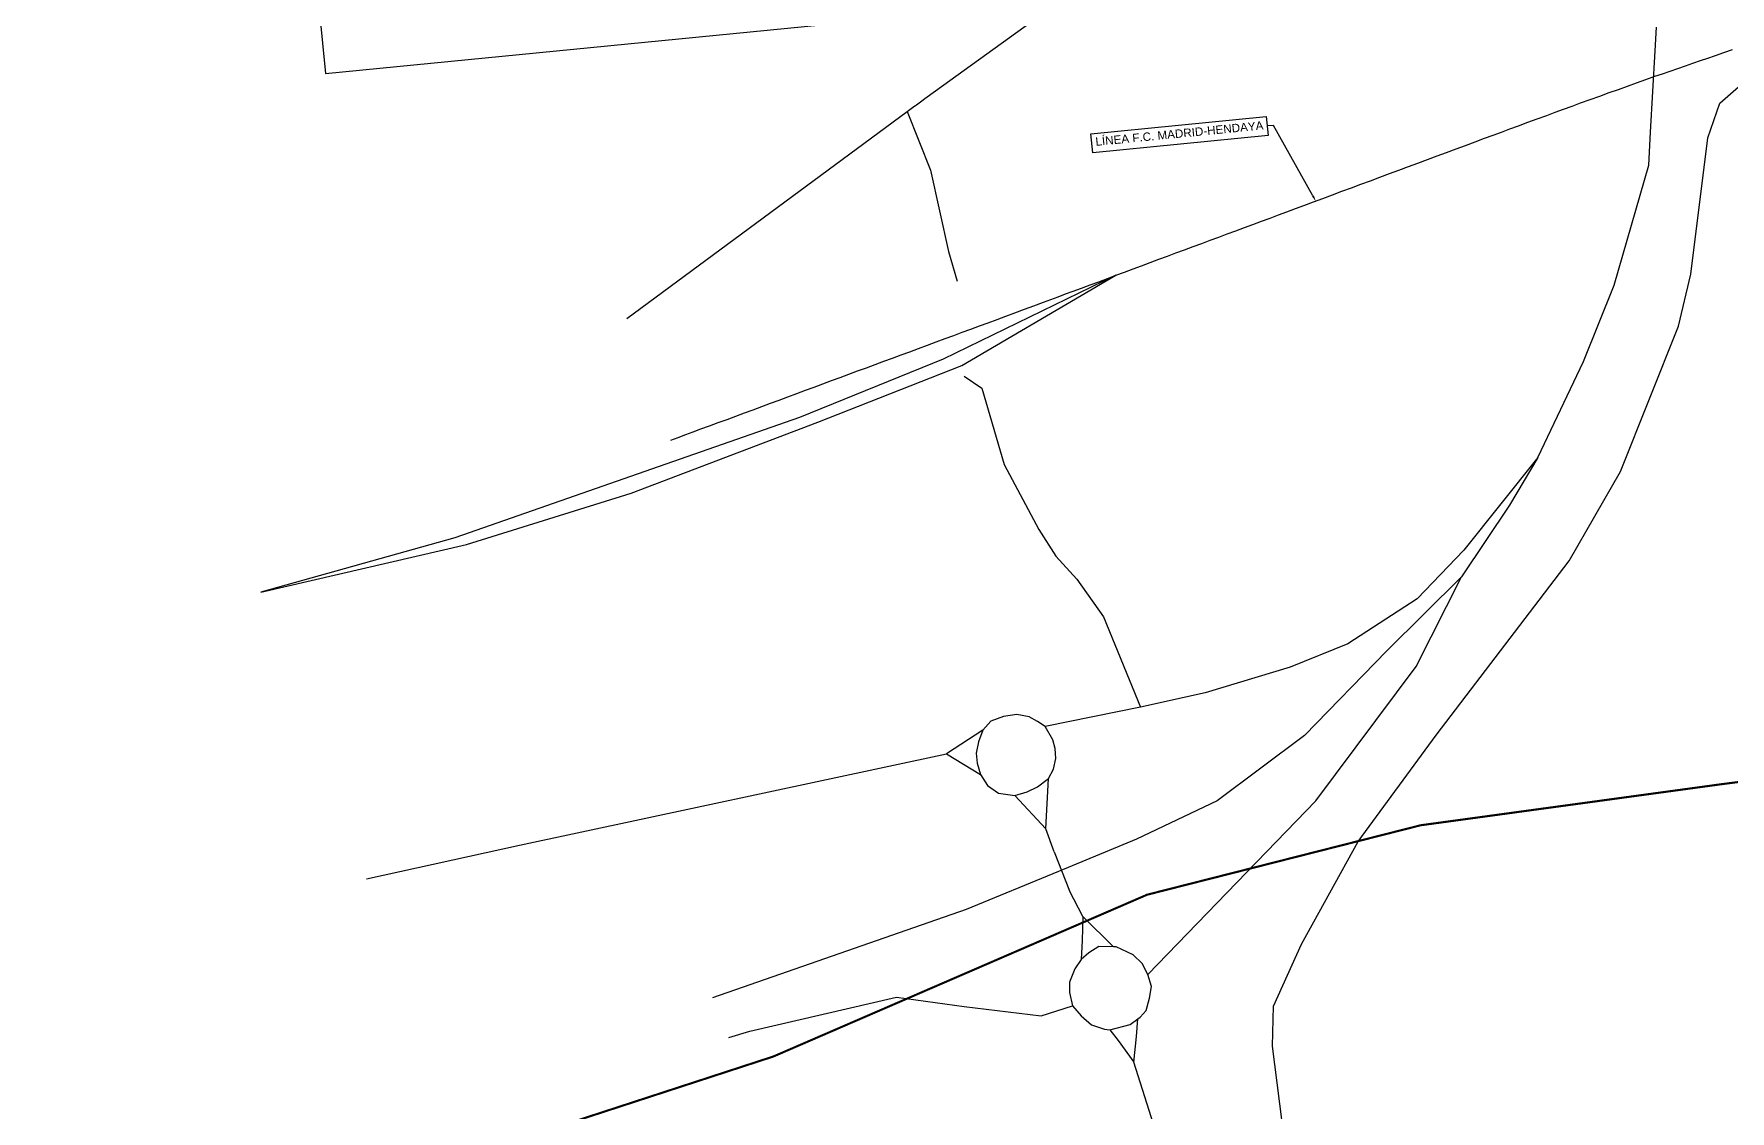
# Model space of a CAD drawing. Header units: metres. Extents: x -4 to 509425, y 7549 to 4732445.
# Drawn here: x 479515 to 480327, y 4718649 to 4719164 of the extents above; entities that cross this region are included whole.
import ezdxf

# ---------------------------------------------------------------- set-up
doc = ezdxf.new("R2010")
doc.units = ezdxf.units.M
doc.header["$LTSCALE"] = 0.01
doc.header["$MEASUREMENT"] = 0
for name, color, linetype in [('-----caminos burgos', 2, 'Continuous'), ('----TREN TAV AVE', 4, 'Continuous'), ('322308300149-PRV-PLA-PT-TRA-220201-XREF_PLANTA_1000$0$C-RAIL-TEXT-FFCC', 7, 'Continuous'), ('322308300149-PRV-PLA-PT-URB-220600-XREF_VIALES_1000$0$C-ROAD-FRAIM-PAR', 1, 'Continuous'), ('_00_LE_BURGOS', 1, 'Continuous'), ('autovias y carreteras CyL', 2, 'Continuous'), ('Ferrovias convencionales CyL', 3, 'Continuous'), ('Lineas electricas aereas', 30, 'Continuous')]:
    doc.layers.add(name, color=color, linetype=linetype)
doc.styles.add('322308300149-PRV-PLA-PT-TRA-220201-XREF_PLANTA_1000$0$TYPSA_Arial_4.0mm', font='arial.ttf', dxfattribs={"height": 4})

msp = doc.modelspace()

# ---------------------------------------------------------------- linework, layer by layer
at = {"layer": '-----caminos burgos'}
for points in [[(480113.277, 4718465.134, 707.475), (480121.222, 4718473.124, 696.206), (480117.892, 4718511.858, 0), (480115.532, 4718588.729, 0), (480113.729, 4718634.737, 0), (480108.052, 4718679.883, 0), (480108.537, 4718699.098, 0), (480121.954, 4718728.757, 0), (480148.974, 4718777.885, 0), (480186.319, 4718828.731, 0), (480249.989, 4718912.111, 0), (480274.623, 4718954.841, 0), (480302.343, 4719024.348, 0), (480308.22, 4719049.371, 0), (480316.36, 4719114.567, 0), (480322.213, 4719131.146, 0), (480342.475, 4719148.849, 0), (480366.806, 4719161.009, 0)], [(479933.166, 4719127.157, 678.737), (479944.4, 4719099.1, 679.284), (479952.9, 4719060.099, 680.357), (479957.023, 4719045.905, 680.09)], [(479960.383, 4719000.515, 681.085), (479968.846, 4718994.674, 682.034), (479979.617, 4718958.155, 684.636), (479996.2, 4718927.099, 687.104), (480004.3, 4718914.399, 688.515), (480014.4, 4718903.299, 689.645), (480027.1, 4718885.3, 691.481), (480044.768, 4718842.068, 691.762)], [(479847.884, 4718683.959, 702.147), (479857.923, 4718687.139, 702.953), (479928.047, 4718703.322, 698.679), (479960.412, 4718698.827, 696.417), (479997.272, 4718694.331, 697.042), (480012.291, 4718699.149, 696.206)]]:
    msp.add_polyline3d(points, dxfattribs=at)
at = {"layer": '----TREN TAV AVE'}
for points in [[(480033.087, 4719048.757, 680.674), (480037.174, 4719050.287, 680.683), (480041.262, 4719051.817, 680.657), (480045.349, 4719053.347, 680.674), (480049.465, 4719054.876, 680.722), (480053.581, 4719056.405, 680.675), (480057.696, 4719057.934, 680.674), (480061.812, 4719059.463, 680.684), (480065.928, 4719060.991, 680.644), (480070.044, 4719062.52, 680.632), (480074.16, 4719064.049, 680.643), (480078.24, 4719065.548, 680.67), (480082.32, 4719067.047, 680.691), (480086.4, 4719068.546, 680.695), (480090.48, 4719070.046, 680.697), (480094.573, 4719071.567, 680.631), (480098.667, 4719073.088, 680.685), (480102.76, 4719074.609, 680.688), (480106.853, 4719076.13, 680.64), (480110.91, 4719077.647, 680.682), (480114.966, 4719079.163, 680.726), (480119.022, 4719080.679, 680.723), (480123.078, 4719082.195, 680.718), (480127.627, 4719083.885, 680.726), (480132.176, 4719085.575, 680.717), (480136.725, 4719087.265, 680.711), (480141.274, 4719088.954, 680.72), (480145.823, 4719090.644, 680.708), (480150.373, 4719092.334, 680.678), (480154.922, 4719094.023, 680.683), (480159.471, 4719095.713, 680.698), (480164.02, 4719097.403, 680.704), (480168.569, 4719099.093, 680.745), (480173.118, 4719100.782, 680.704), (480177.668, 4719102.472, 680.65), (480182.217, 4719104.162, 680.725), (480186.766, 4719105.851, 680.738), (480191.315, 4719107.541, 680.779), (480195.864, 4719109.231, 680.845), (480200.413, 4719110.921, 680.77), (480204.962, 4719112.61, 680.801), (480209.512, 4719114.3, 680.836), (480213.575, 4719115.801, 680.783), (480217.639, 4719117.302, 680.777), (480221.703, 4719118.802, 680.808), (480225.767, 4719120.303, 680.817), (480230.274, 4719121.963, 680.773), (480234.781, 4719123.624, 680.843), (480239.288, 4719125.284, 680.793), (480243.331, 4719126.772, 680.752), (480247.375, 4719128.259, 680.842), (480251.419, 4719129.746, 680.89), (480255.462, 4719131.234, 680.831), (480260.046, 4719132.878, 680.84), (480264.63, 4719134.523, 680.889), (480269.214, 4719136.168, 680.719), (480273.581, 4719137.729, 680.434), (480277.949, 4719139.291, 680.305), (480282.316, 4719140.852, 680.268), (480286.684, 4719142.414, 680.28), (480291.051, 4719143.976, 680.269), (480294.696, 4719145.225, 680.309), (480298.341, 4719146.475, 680.313), (480301.985, 4719147.724, 680.323), (480305.63, 4719148.974, 680.326), (480309.22, 4719150.228, 680.354), (480312.81, 4719151.482, 680.728), (480316.4, 4719152.736, 680.915), (480319.99, 4719153.991, 680.924), (480324.096, 4719155.378, 680.972), (480328.202, 4719156.766, 680.951)], [(480033.087, 4719048.757, 680.674), (479950.317, 4719008.576, 680.64), (479881.559, 4718980.668, 680.749), (479716.618, 4718923.13, 681.088), (479623.739, 4718897.198, 681.463)], [(479623.739, 4718897.198, 681.463), (479722.296, 4718919.951, 681.355), (479801.001, 4718944.509, 681.08), (479890.346, 4718978.526, 680.882), (479959.399, 4719005.628, 680.934), (480033.087, 4719048.757, 680.674)], [(479819.972, 4718969.864, 680.921), (479823.577, 4718971.203, 680.854), (479827.183, 4718972.542, 680.853), (479830.788, 4718973.881, 680.847), (479834.393, 4718975.22, 680.793), (479838.575, 4718976.755, 680.763), (479842.757, 4718978.29, 680.798), (479846.938, 4718979.825, 680.776), (479851.12, 4718981.36, 680.813), (479855.262, 4718982.895, 680.82), (479859.404, 4718984.43, 680.789), (479863.546, 4718985.965, 680.778), (479867.688, 4718987.501, 680.797), (479871.899, 4718989.061, 680.765), (479876.111, 4718990.622, 680.682), (479880.322, 4718992.182, 680.664), (479884.533, 4718993.743, 680.817), (479888.66, 4718995.276, 680.767), (479892.787, 4718996.809, 680.77), (479896.914, 4718998.342, 680.769), (479901.041, 4718999.875, 680.784), (479905.249, 4719001.429, 680.78), (479909.457, 4719002.983, 680.724), (479913.666, 4719004.537, 680.735), (479917.874, 4719006.091, 680.697), (479922.008, 4719007.622, 680.702), (479926.142, 4719009.152, 680.739), (479930.276, 4719010.682, 680.802), (479934.409, 4719012.212, 680.723), (479938.638, 4719013.773, 680.656), (479942.868, 4719015.334, 680.625), (479947.097, 4719016.895, 680.599), (479951.326, 4719018.456, 680.602), (479955.436, 4719019.968, 680.669), (479959.547, 4719021.479, 680.65), (479963.657, 4719022.991, 680.631), (479967.768, 4719024.503, 680.622), (479971.995, 4719026.076, 680.651), (479976.223, 4719027.649, 680.679), (479980.45, 4719029.222, 680.667), (479984.677, 4719030.795, 680.72), (479989.252, 4719032.498, 680.735), (479993.828, 4719034.202, 680.616), (479998.403, 4719035.906, 680.649), (480001.941, 4719037.215, 680.685), (480005.48, 4719038.524, 680.683), (480009.018, 4719039.833, 680.7), (480012.556, 4719041.142, 680.634), (480016.667, 4719042.663, 680.652), (480020.778, 4719044.185, 680.699), (480024.889, 4719045.706, 680.698), (480029, 4719047.227, 680.697), (480033.087, 4719048.757, 680.674)]]:
    msp.add_polyline3d(points, dxfattribs=at)
at = {"layer": '322308300149-PRV-PLA-PT-TRA-220201-XREF_PLANTA_1000$0$C-RAIL-TEXT-FFCC', "color": 3}
msp.add_solid([(480127.783, 4719086.995), (480128.811, 4719084.133), (480126.91, 4719086.507)], dxfattribs=at)
msp.add_solid([(480127.783, 4719086.995), (480128.811, 4719084.133), (480126.91, 4719086.507)], dxfattribs=at)
at = {"layer": '322308300149-PRV-PLA-PT-URB-220600-XREF_VIALES_1000$0$C-ROAD-FRAIM-PAR', "lineweight": -3, "flags": 128}
msp.add_lwpolyline([(479654.705, 4719145.25), (480401.106, 4719218.639), (480376.643, 4719467.439), (479630.242, 4719394.05), (479654.705, 4719145.25)], dxfattribs=at)
at = {"layer": '_00_LE_BURGOS', "color": 2, "linetype": 'Continuous', "const_width": 1}
msp.add_lwpolyline([(478733.4, 4717693.2), (478942.564, 4717909.984), (479074.7, 4718046.899), (479230.328, 4718210.365), (479400.765, 4718382.914), (479552.285, 4718540.544), (479701.769, 4718620.377), (479869.174, 4718674.957), (480047.985, 4718752.347), (480178.939, 4718785.585), (480323.4, 4718805.299), (480556.4, 4718835.2), (480783.9, 4718866.199), (481006.391, 4718899.794), (481224.3, 4718926.9), (481437.2, 4718957.499), (481597.8, 4718941.799), (481766.078, 4718929.368)], dxfattribs=at)
msp.add_lwpolyline([(478733.4, 4717693.2), (478942.564, 4717909.984), (479074.7, 4718046.899), (479230.328, 4718210.365), (479400.765, 4718382.914), (479552.285, 4718540.544), (479701.769, 4718620.377), (479869.174, 4718674.957), (480047.985, 4718752.347), (480178.939, 4718785.585), (480323.4, 4718805.299), (480556.4, 4718835.2), (480783.9, 4718866.199), (481006.391, 4718899.794), (481224.3, 4718926.9), (481437.2, 4718957.499), (481597.8, 4718941.799), (481766.078, 4718929.368)], dxfattribs=at)
at = {"layer": 'autovias y carreteras CyL', "elevation": 694.652}
msp.add_lwpolyline([(480003.552, 4718772.801), (480010.917, 4718754.291)], dxfattribs=at)
msp.add_lwpolyline([(480003.552, 4718772.801), (480010.917, 4718754.291)], dxfattribs=at)
at = {"layer": 'autovias y carreteras CyL'}
for points in [[(479942.685, 4719134.085, 678.685), (480157.5, 4719289.099, 678.463), (480215.5, 4719336.899, 678.217), (480262.987, 4719367.879, 678.103), (480304.766, 4719400.109, 677.981), (480329.78, 4719455.973, 677.475), (480370.708, 4719517.849, 677.84), (480401.304, 4719558.015, 678.53), (480448.033, 4719599.975, 680.242), (480488.087, 4719634.307, 680.633), (480566.287, 4719670.546, 680.976), (480742.943, 4719750.448, 680.412)], [(479942.685, 4719134.085, 678.685), (480157.5, 4719289.099, 678.463), (480215.5, 4719336.899, 678.217), (480262.987, 4719367.879, 678.103), (480304.766, 4719400.109, 677.981), (480329.78, 4719455.973, 677.475), (480370.708, 4719517.849, 677.84), (480401.304, 4719558.015, 678.53), (480448.033, 4719599.975, 680.242), (480488.087, 4719634.307, 680.633), (480566.287, 4719670.546, 680.976), (480742.943, 4719750.448, 680.412)], [(480289, 4719117.299, 688.137), (480291.15, 4719156.13, 687.671), (480291.783, 4719167.501, 687.534)], [(480289, 4719117.299, 688.137), (480291.15, 4719156.13, 687.671), (480291.783, 4719167.501, 687.534)], [(479936.361, 4719129.489, 678.708), (479937.114, 4719130.039, 678.704), (479937.588, 4719130.385, 678.702), (479940.121, 4719132.223, 678.689), (479941.669, 4719133.347, 678.681), (479942.685, 4719134.085, 678.676)], [(479936.361, 4719129.489, 678.708), (479937.114, 4719130.039, 678.704), (479937.588, 4719130.385, 678.702), (479940.121, 4719132.223, 678.689), (479941.669, 4719133.347, 678.681), (479942.685, 4719134.085, 678.676)], [(479799.047, 4719028.125, 679.263), (479933.166, 4719127.157, 678.737)], [(479799.047, 4719028.125, 679.263), (479933.166, 4719127.157, 678.737)], [(479933.166, 4719127.157, 678.737), (479936.361, 4719129.489, 678.708)], [(479933.166, 4719127.157, 678.737), (479936.361, 4719129.489, 678.708)], [(480235.004, 4718961.626, 689.568), (480256.933, 4719007.507, 690.019), (480271.547, 4719044.042, 689.467), (480288.1, 4719101.399, 688.815), (480289, 4719117.299, 688.085)], [(480235.004, 4718961.626, 689.568), (480256.933, 4719007.507, 690.019), (480271.547, 4719044.042, 689.467), (480288.1, 4719101.399, 688.815), (480289, 4719117.299, 688.085)], [(480235.004, 4718961.626, 689.568), (480199.559, 4718917.18, 689.738), (480177.238, 4718893.878, 0), (480144.116, 4718872.355, 0), (480116.508, 4718861.297, 691.564), (480075.832, 4718848.967, 691.283), (480044.768, 4718842.068, 691.74)], [(480235.004, 4718961.626, 689.568), (480199.559, 4718917.18, 689.738), (480177.238, 4718893.878, 0), (480144.116, 4718872.355, 0), (480116.508, 4718861.297, 691.564), (480075.832, 4718848.967, 691.283), (480044.768, 4718842.068, 691.74)], [(480235.004, 4718961.626, 689.568), (480221.392, 4718938.736, 689.749), (480198.556, 4718904.517, 690.197)], [(480235.004, 4718961.626, 689.568), (480221.392, 4718938.736, 689.749), (480198.556, 4718904.517, 690.197)], [(480198.556, 4718904.517, 690.197), (480162.755, 4718869.082, 694.679), (480123.379, 4718828.489, 697.079), (480081.567, 4718797.231, 698.784), (480043.003, 4718778.964, 699.819), (480005.641, 4718763.536, 694.891)], [(480198.556, 4718904.517, 690.197), (480162.755, 4718869.082, 694.679), (480123.379, 4718828.489, 697.079), (480081.567, 4718797.231, 698.784), (480043.003, 4718778.964, 699.819), (480005.641, 4718763.536, 694.891)], [(480048.311, 4718714.098, 696.813), (480128.756, 4718797.337, 697.137), (480176.8, 4718861.582, 696.723), (480198.556, 4718904.517, 690.197)], [(480048.311, 4718714.098, 696.813), (480128.756, 4718797.337, 697.137), (480176.8, 4718861.582, 696.723), (480198.556, 4718904.517, 690.197)], [(479999.264, 4718832.864, 691.966), (479995.615, 4718835.313, 0), (479991.509, 4718837.436, 0), (479985.653, 4718838.635, 0), (479979.199, 4718837.671, 0), (479973.266, 4718835.341, 0), (479969.383, 4718831.094, 692.442)], [(479999.264, 4718832.864, 691.966), (479995.615, 4718835.313, 0), (479991.509, 4718837.436, 0), (479985.653, 4718838.635, 0), (479979.199, 4718837.671, 0), (479973.266, 4718835.341, 0), (479969.383, 4718831.094, 692.442)], [(480044.768, 4718842.068, 691.74), (479999.264, 4718832.864, 691.966)], [(480044.768, 4718842.068, 691.74), (479999.264, 4718832.864, 691.966)], [(479969.383, 4718831.094, 692.442), (479951.973, 4718819.755, 692.343)], [(479969.383, 4718831.094, 692.442), (479951.973, 4718819.755, 692.343)], [(479969.383, 4718831.094, 692.442), (479967.23, 4718825.477, 0), (479966.207, 4718820.076, 693.09), (479966.596, 4718815.325, 0), (479968.193, 4718809.916, 693.369)], [(479969.383, 4718831.094, 692.442), (479967.23, 4718825.477, 0), (479966.207, 4718820.076, 693.09), (479966.596, 4718815.325, 0), (479968.193, 4718809.916, 693.369)], [(480000.777, 4718807.893, 693.684), (480003.156, 4718812.399, 693.566), (480004.246, 4718817.491, 0), (480004.045, 4718822.369, 693.498), (480002.954, 4718826.466, 0), (479999.264, 4718832.864, 691.966)], [(480000.777, 4718807.893, 693.684), (480003.156, 4718812.399, 693.566), (480004.246, 4718817.491, 0), (480004.045, 4718822.369, 693.498), (480002.954, 4718826.466, 0), (479999.264, 4718832.864, 691.966)], [(479674.412, 4718759.898, 689.657), (479747.561, 4718776.073, 690.947), (479951.973, 4718819.755, 692.343)], [(479674.412, 4718759.898, 689.657), (479747.561, 4718776.073, 690.947), (479951.973, 4718819.755, 692.343)], [(479951.973, 4718819.755, 692.343), (479968.193, 4718809.916, 693.369)], [(479951.973, 4718819.755, 692.343), (479968.193, 4718809.916, 693.369)], [(479968.193, 4718809.916, 693.369), (479971.605, 4718804.611, 693.573), (479976.876, 4718800.883, 0), (479984.627, 4718799.787, 446.716)], [(479968.193, 4718809.916, 693.369), (479971.605, 4718804.611, 693.573), (479976.876, 4718800.883, 0), (479984.627, 4718799.787, 446.716)], [(479984.627, 4718799.787, 446.716), (479990.545, 4718801.517, 0), (479995.552, 4718803.905, 693.725), (480000.777, 4718807.893, 693.684)], [(479984.627, 4718799.787, 446.716), (479990.545, 4718801.517, 0), (479995.552, 4718803.905, 693.725), (480000.777, 4718807.893, 693.684)], [(479999.472, 4718783.949, 694.151), (480000.777, 4718807.893, 693.729)], [(479999.472, 4718783.949, 694.151), (480000.777, 4718807.893, 693.729)], [(479984.627, 4718799.787, 446.716), (479999.472, 4718783.949, 694.151)], [(479984.627, 4718799.787, 446.716), (479999.472, 4718783.949, 694.151)], [(480003.552, 4718772.801, 694.652), (479999.472, 4718783.949, 694.151)], [(480003.552, 4718772.801, 694.652), (479999.472, 4718783.949, 694.151)], [(480005.641, 4718763.536, 694.652), (479961.409, 4718745.271, 701.543), (479840.067, 4718703.014, 699.988)], [(480005.641, 4718763.536, 694.652), (479961.409, 4718745.271, 701.543), (479840.067, 4718703.014, 699.988)], [(480017.252, 4718742.008, 695.26), (480010.917, 4718754.291, 694.652)], [(480017.252, 4718742.008, 695.26), (480010.917, 4718754.291, 694.652)], [(480017.252, 4718742.008, 695.26), (480017.004, 4718730.508, 695.508), (480016.386, 4718721.338, 695.664)], [(480017.252, 4718742.008, 695.26), (480017.004, 4718730.508, 695.508), (480016.386, 4718721.338, 695.664)], [(480031.867, 4718727.481, 113.873), (480017.252, 4718742.008, 695.26)], [(480031.867, 4718727.481, 113.873), (480017.252, 4718742.008, 695.26)], [(480031.867, 4718727.481, 113.873), (480024.898, 4718727.501, 696.051), (480020.105, 4718724.603, 0), (480016.386, 4718721.338, 695.664)], [(480031.867, 4718727.481, 113.873), (480024.898, 4718727.501, 696.051), (480020.105, 4718724.603, 0), (480016.386, 4718721.338, 695.664)], [(480048.311, 4718714.098, 696.72), (480045.679, 4718719.361, 0), (480041.328, 4718723.595, 696.739), (480033.23, 4718727.477, 0), (480031.867, 4718727.481, 113.873)], [(480048.311, 4718714.098, 696.72), (480045.679, 4718719.361, 0), (480041.328, 4718723.595, 696.739), (480033.23, 4718727.477, 0), (480031.867, 4718727.481, 113.873)], [(480016.386, 4718721.338, 695.664), (480013.417, 4718716.907, 695.846), (480010.818, 4718710.436, 0), (480010.858, 4718705.632, 696.181), (480012.291, 4718699.149, 696.206)], [(480016.386, 4718721.338, 695.664), (480013.417, 4718716.907, 695.846), (480010.818, 4718710.436, 0), (480010.858, 4718705.632, 696.181), (480012.291, 4718699.149, 696.206)], [(480043.58, 4718693.014, 539.526), (480044.637, 4718693.816, 696.716), (480047.496, 4718696.937, 0), (480049.149, 4718702.925, 696.789), (480050.055, 4718708.503, 0), (480048.311, 4718714.098, 696.72)], [(480043.58, 4718693.014, 539.526), (480044.637, 4718693.816, 696.716), (480047.496, 4718696.937, 0), (480049.149, 4718702.925, 696.789), (480050.055, 4718708.503, 0), (480048.311, 4718714.098, 696.72)], [(480012.291, 4718699.149, 696.206), (480016.416, 4718694.406, 696.48), (480021.404, 4718690.17, 696.517), (480027.633, 4718687.969, 0), (480030.213, 4718687.67, 696.546)], [(480012.291, 4718699.149, 696.206), (480016.416, 4718694.406, 696.48), (480021.404, 4718690.17, 696.517), (480027.633, 4718687.969, 0), (480030.213, 4718687.67, 696.546)], [(480030.213, 4718687.67, 696.546), (480039.95, 4718690.262, 0), (480043.58, 4718693.014, 539.526)], [(480030.213, 4718687.67, 696.546), (480039.95, 4718690.262, 0), (480043.58, 4718693.014, 539.526)], [(480041.672, 4718672.206, 697.329), (480042.998, 4718684.43, 696.721), (480043.58, 4718693.014, 539.526)], [(480041.672, 4718672.206, 697.329), (480042.998, 4718684.43, 696.721), (480043.58, 4718693.014, 539.526)], [(480030.213, 4718687.67, 696.546), (480034.176, 4718682.636, 696.721), (480041.672, 4718672.206, 697.329)], [(480030.213, 4718687.67, 696.546), (480034.176, 4718682.636, 696.721), (480041.672, 4718672.206, 697.329)], [(480113.277, 4718465.134, 707.475), (480092.978, 4718510.3, 705.312), (480041.672, 4718672.206, 697.329)], [(480113.277, 4718465.134, 707.475), (480092.978, 4718510.3, 705.312), (480041.672, 4718672.206, 697.329)]]:
    msp.add_polyline3d(points, dxfattribs=at)
at = {"layer": 'Ferrovias convencionales CyL'}
for points in [[(480033.087, 4719048.757, 680.674), (480037.174, 4719050.287, 680.683), (480041.262, 4719051.817, 680.657), (480045.349, 4719053.347, 680.674), (480049.465, 4719054.876, 680.722), (480053.581, 4719056.405, 680.675), (480057.696, 4719057.934, 680.674), (480061.812, 4719059.463, 680.684), (480065.928, 4719060.991, 680.644), (480070.044, 4719062.52, 680.632), (480074.16, 4719064.049, 680.643), (480078.24, 4719065.548, 680.67), (480082.32, 4719067.047, 680.691), (480086.4, 4719068.546, 680.695), (480090.48, 4719070.046, 680.697), (480094.573, 4719071.567, 680.631), (480098.667, 4719073.088, 680.685), (480102.76, 4719074.609, 680.688), (480106.853, 4719076.13, 680.64), (480110.91, 4719077.647, 680.682), (480114.966, 4719079.163, 680.726), (480119.022, 4719080.679, 680.723), (480123.078, 4719082.195, 680.718), (480127.627, 4719083.885, 680.726), (480132.176, 4719085.575, 680.717), (480136.725, 4719087.265, 680.711), (480141.274, 4719088.954, 680.72), (480145.823, 4719090.644, 680.708), (480150.373, 4719092.334, 680.678), (480154.922, 4719094.023, 680.683), (480159.471, 4719095.713, 680.698), (480164.02, 4719097.403, 680.704), (480168.569, 4719099.093, 680.745), (480173.118, 4719100.782, 680.704), (480177.668, 4719102.472, 680.65), (480182.217, 4719104.162, 680.725), (480186.766, 4719105.851, 680.738), (480191.315, 4719107.541, 680.779), (480195.864, 4719109.231, 680.845), (480200.413, 4719110.921, 680.77), (480204.962, 4719112.61, 680.801), (480209.512, 4719114.3, 680.836), (480213.575, 4719115.801, 680.783), (480217.639, 4719117.302, 680.777), (480221.703, 4719118.802, 680.808), (480225.767, 4719120.303, 680.817), (480230.274, 4719121.963, 680.773), (480234.781, 4719123.624, 680.843), (480239.288, 4719125.284, 680.793), (480243.331, 4719126.772, 680.752), (480247.375, 4719128.259, 680.842), (480251.419, 4719129.746, 680.89), (480255.462, 4719131.234, 680.831), (480260.046, 4719132.878, 680.84), (480264.63, 4719134.523, 680.889), (480269.214, 4719136.168, 680.719), (480273.581, 4719137.729, 680.434), (480277.949, 4719139.291, 680.305), (480282.316, 4719140.852, 680.268), (480286.684, 4719142.414, 680.28), (480291.051, 4719143.976, 680.269), (480294.696, 4719145.225, 680.309), (480298.341, 4719146.475, 680.313), (480301.985, 4719147.724, 680.323), (480305.63, 4719148.974, 680.326), (480309.22, 4719150.228, 680.354), (480312.81, 4719151.482, 680.728), (480316.4, 4719152.736, 680.915), (480319.99, 4719153.991, 680.924), (480324.096, 4719155.378, 680.972), (480328.202, 4719156.766, 680.951)], [(480033.087, 4719048.757, 680.674), (479950.317, 4719008.576, 680.64), (479881.559, 4718980.668, 680.749), (479716.618, 4718923.13, 681.088), (479623.739, 4718897.198, 681.463)], [(479623.739, 4718897.198, 681.463), (479722.296, 4718919.951, 681.355), (479801.001, 4718944.509, 681.08), (479890.346, 4718978.526, 680.882), (479959.399, 4719005.628, 680.934), (480033.087, 4719048.757, 680.674)], [(479819.972, 4718969.864, 680.921), (479823.577, 4718971.203, 680.854), (479827.183, 4718972.542, 680.853), (479830.788, 4718973.881, 680.847), (479834.393, 4718975.22, 680.793), (479838.575, 4718976.755, 680.763), (479842.757, 4718978.29, 680.798), (479846.938, 4718979.825, 680.776), (479851.12, 4718981.36, 680.813), (479855.262, 4718982.895, 680.82), (479859.404, 4718984.43, 680.789), (479863.546, 4718985.965, 680.778), (479867.688, 4718987.501, 680.797), (479871.899, 4718989.061, 680.765), (479876.111, 4718990.622, 680.682), (479880.322, 4718992.182, 680.664), (479884.533, 4718993.743, 680.817), (479888.66, 4718995.276, 680.767), (479892.787, 4718996.809, 680.77), (479896.914, 4718998.342, 680.769), (479901.041, 4718999.875, 680.784), (479905.249, 4719001.429, 680.78), (479909.457, 4719002.983, 680.724), (479913.666, 4719004.537, 680.735), (479917.874, 4719006.091, 680.697), (479922.008, 4719007.622, 680.702), (479926.142, 4719009.152, 680.739), (479930.276, 4719010.682, 680.802), (479934.409, 4719012.212, 680.723), (479938.638, 4719013.773, 680.656), (479942.868, 4719015.334, 680.625), (479947.097, 4719016.895, 680.599), (479951.326, 4719018.456, 680.602), (479955.436, 4719019.968, 680.669), (479959.547, 4719021.479, 680.65), (479963.657, 4719022.991, 680.631), (479967.768, 4719024.503, 680.622), (479971.995, 4719026.076, 680.651), (479976.223, 4719027.649, 680.679), (479980.45, 4719029.222, 680.667), (479984.677, 4719030.795, 680.72), (479989.252, 4719032.498, 680.735), (479993.828, 4719034.202, 680.616), (479998.403, 4719035.906, 680.649), (480001.941, 4719037.215, 680.685), (480005.48, 4719038.524, 680.683), (480009.018, 4719039.833, 680.7), (480012.556, 4719041.142, 680.634), (480016.667, 4719042.663, 680.652), (480020.778, 4719044.185, 680.699), (480024.889, 4719045.706, 680.698), (480029, 4719047.227, 680.697), (480033.087, 4719048.757, 680.674)]]:
    msp.add_polyline3d(points, dxfattribs=at)
at = {"layer": 'Lineas electricas aereas'}
msp.add_polyline3d([(478733.4, 4717693.2, 705.3), (478942.564, 4717909.984, 712.993), (479074.7, 4718046.899, 715.5), (479230.328, 4718210.365, 709.22), (479400.765, 4718382.914, 702.6), (479552.285, 4718540.544, 700.487), (479701.769, 4718620.377, 698.7), (479869.174, 4718674.957, 696.2), (480047.985, 4718752.347, 700.6), (480178.939, 4718785.585, 703.6), (480323.4, 4718805.299, 703.5), (480556.4, 4718835.2, 699.6), (480783.9, 4718866.199, 691.1), (481006.391, 4718899.794, 685.3), (481224.3, 4718926.9, 684.6), (481437.2, 4718957.499, 685.8), (481597.8, 4718941.799, 689.5), (481766.078, 4718929.368, 690.776)], dxfattribs=at)

# ---------------------------------------------------------------- next in the draw order: texts
at = {"layer": '322308300149-PRV-PLA-PT-TRA-220201-XREF_PLANTA_1000$0$C-RAIL-TEXT-FFCC', "color": 2, "insert": (480063.267, 4719118.602), "char_height": 4, "width": 81.12601, "attachment_point": 2, "rotation": 5.6151, "style": '322308300149-PRV-PLA-PT-TRA-220201-XREF_PLANTA_1000$0$TYPSA_Arial_4.0mm', "bg_fill": 3, "box_fill_scale": 1.5, "bg_fill_color": 256, "bg_fill_true_color": 13158600, "bg_fill_transparency": 0}
msp.add_mtext('LÍNEA F.C. MADRID-HENDAYA', dxfattribs=at)

# ---------------------------------------------------------------- next in the draw order: linework, layer by layer
at = {"layer": '322308300149-PRV-PLA-PT-TRA-220201-XREF_PLANTA_1000$0$C-RAIL-TEXT-FFCC', "color": 3}
msp.add_line((480108.461, 4719120.494), (480105.476, 4719120.2), dxfattribs=at)
for points in [[(480021.111, 4719116.467), (480105.031, 4719124.717), (480105.92, 4719115.683), (480022, 4719107.432), (480021.111, 4719116.467)], [(480127.346, 4719086.751), (480108.461, 4719120.494)]]:
    msp.add_lwpolyline(points, dxfattribs=at)

# ---------------------------------------------------------------- next in the draw order: texts
at = {"layer": '322308300149-PRV-PLA-PT-TRA-220201-XREF_PLANTA_1000$0$C-RAIL-TEXT-FFCC', "color": 2, "insert": (480063.267, 4719118.602), "char_height": 4, "width": 81.12601, "attachment_point": 2, "rotation": 5.6151, "style": '322308300149-PRV-PLA-PT-TRA-220201-XREF_PLANTA_1000$0$TYPSA_Arial_4.0mm', "bg_fill": 3, "box_fill_scale": 1.5, "bg_fill_color": 256, "bg_fill_true_color": 13158600, "bg_fill_transparency": 0}
msp.add_mtext('LÍNEA F.C. MADRID-HENDAYA', dxfattribs=at)

# ---------------------------------------------------------------- next in the draw order: linework, layer by layer
at = {"layer": '322308300149-PRV-PLA-PT-TRA-220201-XREF_PLANTA_1000$0$C-RAIL-TEXT-FFCC', "color": 3}
msp.add_line((480108.461, 4719120.494), (480105.476, 4719120.2), dxfattribs=at)
for points in [[(480021.111, 4719116.467), (480105.031, 4719124.717), (480105.92, 4719115.683), (480022, 4719107.432), (480021.111, 4719116.467)], [(480127.346, 4719086.751), (480108.461, 4719120.494)]]:
    msp.add_lwpolyline(points, dxfattribs=at)

doc.saveas('drawing.dxf')
